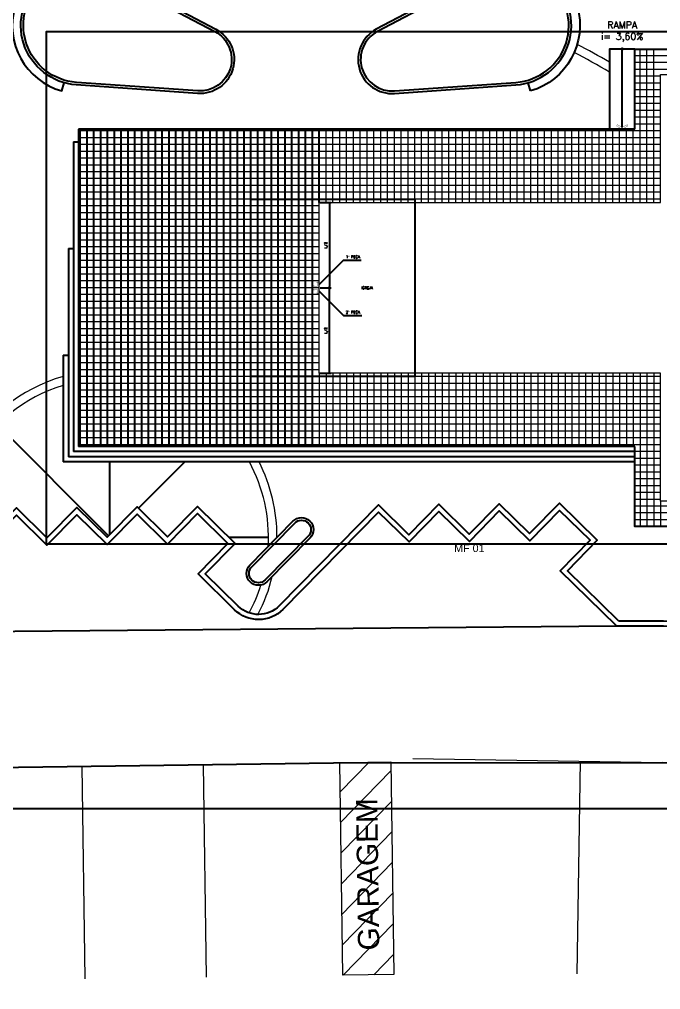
# Model space of a CAD drawing. Extents: x 387222 to 388513, y 9633222 to 9634061.
# Drawn here: x 388419.1 to 388456.7, y 9633403.2 to 9633460.1 of the extents above; entities that cross this region are included whole.
import ezdxf
from ezdxf.enums import TextEntityAlignment as Align

# ---------------------------------------------------------------- set-up
doc = ezdxf.new("R2010")
doc.units = 0
doc.header["$LTSCALE"] = 0.04921259842519685
doc.header["$PDSIZE"] = -2.5
doc.linetypes.add('CONTINUO', pattern=[0])
doc.layers.get('Defpoints').update_dxf_attribs({"color": 8})
for name, color, linetype in [('AI-Cotas', 12, 'Continuous'), ('BANCO', 2, 'Continuous'), ('Camada 1', 7, 'Continuous'), ('MEIO-FIO', 3, 'Continuous'), ('P08', 8, 'Continuous'), ('P2', 2, 'Continuous'), ('Texto', 2, 'Continuous')]:
    doc.layers.add(name, color=color, linetype=linetype)
for name, color, linetype, lineweight in [('ARQ_ALVENARIA', 1, 'Continuous', 0), ('ARQ_PISO', 7, 'Continuous', 13), ('Layout', 8, 'Continuous', 13)]:
    doc.layers.add(name, color=color, linetype=linetype, lineweight=lineweight)
doc.styles.add('COTA_200', font='romans.shx', dxfattribs={"height": 0.4})
doc.styles.add('RS75', font='romans.shx', dxfattribs={"height": 0.15})
doc.styles.add('RUA_200', font='arial.ttf', dxfattribs={"height": 0.45})
doc.styles.add('T7', font='arial.ttf')
doc.dimstyles.new('Cota 75', dxfattribs={"dimscale": 0.075, "dimtxt": 0.15, "dimasz": 1, "dimexe": 1.25, "dimexo": 0.625, "dimgap": 1, "dimtad": 1, "dimzin": 4, "dimdsep": 46, "dimtxsty": 'RS75', "dimblk": 'DOT', "dimcen": 0.1, "dimclrt": 2, "dimadec": 0, "dimazin": 0, "dimtfac": 1, "dimtix": 1, "dimtmove": 0, "dimatfit": 3, "dimldrblk": 'DOT', "dimfxl": 1, "dimarcsym": 0})
pattern_1 = [(45.80543982138884, (50.86428464960773, 57.83007415570319), (-0.9105605299318542, 0.8853132334548156), [])]

# ---------------------------------------------------------------- blocks, each defined once
blk = doc.blocks.new('A$C2188079F')
at = {"layer": 'Layout'}
h = blk.add_hatch(dxfattribs=at)
h.set_pattern_fill('LINE', color=256, scale=0.4, angle=45.80543982138884, style=0)
h.set_pattern_definition([(45.80543982138884, (2.069106477312744, 57.00632724538445), (-0.9105605299318542, 0.8853132334548156), [])])
h.paths.add_polyline_path([(41.19592950423248, 12.90303795412183), (38.19622592255473, 12.86086661182344), (38.37141798762605, 0.3992221169173717), (41.3711215693038, 0.4413934592157602)])
for p, q in [((3.158347681164742e-07, 12.32388486340642), (41.19592950423248, 12.90303795412183)), ((23.39768825296778, 12.65282132849097), (23.57288031798089, 0.1911768335849047)), ((29.69706577446777, 12.74138114415109), (29.87225783948088, 0.2797366511076689)), ((38.19622592255473, 12.86086661182344), (38.37141798762605, 0.3992221169173717)), ((41.19592950423248, 12.90303795412183), (41.3711215693038, 0.4413934592157602)), ((9.799032016017009, 12.46164458058774), (9.974224081030115, 8.568167686462402e-08)), ((41.3711215693038, 0.4413934592157602), (38.37141798762605, 0.3992221169173717))]:
    blk.add_line(p, q, dxfattribs=at)
at = {"layer": 'Layout', "char_height": 1.25, "width": 15.72225240717143, "attachment_point": 1, "rotation": 90.80543982138883, "style": 'T7'}
for s, insert in [('GARAGEM', (39.2760995500721, 1.837821006774902)), ('COMERCIO', (15.73768913687672, 0.3603971693664789))]:
    blk.add_mtext(s, dxfattribs=dict(at, insert=insert))
blk = doc.blocks.new('A$C2FCD177E')
at = {"layer": 'Layout'}
h = blk.add_hatch(dxfattribs=at)
h.set_pattern_fill('LINE', color=256, scale=0.4, angle=45.80543982138884, style=0)
h.set_pattern_definition(pattern_1)
h.paths.add_polyline_path([(48.79517848812975, 13.1476317755878), (45.795474906452, 13.10546043328941), (45.97066697152331, 0.6438159383833408), (48.97037055320106, 0.6859872806817293)])
h = blk.add_hatch(dxfattribs=at)
h.set_pattern_fill('LINE', color=256, scale=0.4, angle=45.80543982138884, style=0)
h.set_pattern_definition(pattern_1)
h.paths.add_polyline_path([(12.49876514973167, 12.63735854282905), (8.69914061296377, 12.58394151019914), (8.87433267798042, 0.1222970169037572), (12.67395721474895, 0.175714049488306)])
h = blk.add_hatch(dxfattribs=at)
h.set_pattern_fill('LINE', color=256, scale=0.4, angle=45.80543982138884, style=0)
h.set_pattern_definition(pattern_1)
h.paths.add_polyline_path([(25.49748067039538, 12.82010102288075), (22.0978166111673, 12.77230683579062), (22.2730086761876, 0.3106623422354469), (25.67267273541074, 0.3584565278142708)])
for p, q in [((2.260785549879074e-07, 12.46164461970329), (48.79517848812975, 13.1476317755878)), ((45.795474906452, 13.10546043328941), (45.97066697152331, 0.6438159383833408)), ((48.79517848812975, 13.1476317755878), (48.97037055320106, 0.6859872806817293)), ((8.699140612967312, 12.58394150994718), (8.87433267798042, 0.122297016903758)), ((12.49876514973585, 12.63735854253173), (12.67395721474895, 0.175714049488306)), ((17.09831064171158, 12.70202126726508), (17.27350270672468, 0.2403767723590136)), ((22.09781661117449, 12.77230683527887), (22.2730086761876, 0.310662342235446)), ((25.49748067039764, 12.82010102272034), (25.67267273541074, 0.3584565278142691)), ((30.69696687860414, 12.89319801516831), (30.87215894367546, 0.4315535202622414)), ((37.79626535531133, 12.99300352297723), (37.97145742032444, 0.5313590280711651)), ((2.260785549879074e-07, 12.46164461970329), (0.1751922910916619, 1.266598701477051e-07)), ((48.97037055320106, 0.6859872806817293), (45.97066697152331, 0.6438159383833408)), ((12.67395721474895, 0.175714049488306), (8.87433267798042, 0.122297016903758)), ((25.67267273541074, 0.3584565278142691), (22.2730086761876, 0.310662342235446))]:
    blk.add_line(p, q, dxfattribs=at)
at = {"layer": 'Layout', "char_height": 1.25, "width": 15.72225240717143, "attachment_point": 1, "rotation": 90.80543982138883, "style": 'T7'}
for s, insert in [('GARAGEM', (46.87534853391116, 2.082414826378226)), ('GARAGEM', (10.17897471803008, 1.566518750041723)), ('GARAGEM', (23.37767047743546, 1.752072652801871)), ('COMERCIO', (4.089294996636454, 0.2272976655513048)), ('COMERCIO', (14.72676041198429, 0.3768445029854774))]:
    blk.add_mtext(s, dxfattribs=dict(at, insert=insert))
blk = doc.blocks.new('_Dot')
at = {"color": 0, "linetype": 'ByBlock', "lineweight": -2}
blk.add_line((-0.5, 0), (-1, 0), dxfattribs=at)
at = {"color": 0, "linetype": 'ByBlock', "const_width": 0.5}
blk.add_lwpolyline([(-0.25, 0, 1), (0.25, 0, 1)], format="xyb", close=True, dxfattribs=at)
blk = doc.blocks.new('*D604')
at = {"layer": 'AI-Cotas', "color": 0, "lineweight": -2, "transparency": 16777216}
for p, q in [((388436.7597076783, 9633444.370389614), (388437.4065826783, 9633444.370389614)), ((388437.3128326783, 9633439.445389614), (388437.3128326783, 9633444.295389615)), ((388436.7597076783, 9633439.370389614), (388437.4065826783, 9633439.370389614))]:
    blk.add_line(p, q, dxfattribs=at)
at = {"layer": 'Defpoints', "color": 0, "transparency": 16777216}
for p in [(388436.7128326783, 9633444.370389614), (388437.3128326783, 9633444.370389614), (388436.7128326783, 9633439.370389614)]:
    blk.add_point(p, dxfattribs=at)
at = {"layer": 'AI-Cotas', "color": 0, "lineweight": -2, "transparency": 16777216, "xscale": 0.075, "yscale": 0.075, "zscale": 0.075}
for p, rotation in [((388437.3128326783, 9633444.370389614), 90), ((388437.3128326783, 9633439.370389614), 270)]:
    blk.add_blockref('_Dot', p, dxfattribs=dict(at, rotation=rotation))
at = {"layer": 'AI-Cotas', "color": 2, "transparency": 16777216, "insert": (388437.1235469625, 9633441.870389614), "char_height": 0.15, "attachment_point": 5, "rotation": 90, "style": 'RS75'}
blk.add_mtext('L/2', dxfattribs=at)
blk = doc.blocks.new('*D605')
at = {"layer": 'AI-Cotas', "color": 0, "lineweight": -2, "transparency": 16777216}
for p, q in [((388436.7597076783, 9633449.370389614), (388437.4065826783, 9633449.370389614)), ((388437.3128326783, 9633449.295389615), (388437.3128326783, 9633444.445389614)), ((388436.7597076783, 9633444.370389614), (388437.4065826783, 9633444.370389614))]:
    blk.add_line(p, q, dxfattribs=at)
at = {"layer": 'Defpoints', "color": 0, "transparency": 16777216}
for p in [(388436.7128326783, 9633449.370389614), (388436.7128326783, 9633444.370389614), (388437.3128326783, 9633444.370389614)]:
    blk.add_point(p, dxfattribs=at)
at = {"layer": 'AI-Cotas', "color": 0, "lineweight": -2, "transparency": 16777216, "xscale": 0.075, "yscale": 0.075, "zscale": 0.075}
for p, rotation in [((388437.3128326783, 9633449.370389614), 90), ((388437.3128326783, 9633444.370389614), 270)]:
    blk.add_blockref('_Dot', p, dxfattribs=dict(at, rotation=rotation))
at = {"layer": 'AI-Cotas', "color": 2, "transparency": 16777216, "insert": (388437.1235469625, 9633446.870389614), "char_height": 0.15, "attachment_point": 5, "rotation": 90, "style": 'RS75'}
blk.add_mtext('L/2', dxfattribs=at)

msp = doc.modelspace()

# ---------------------------------------------------------------- linework, layer by layer
for points in [[(388422.7128326775, 9633435.070389614), (388422.7128326775, 9633453.670389613)], [(388423.1128326776, 9633435.070389614), (388423.1128326776, 9633453.670389613)], [(388423.5128326776, 9633435.070389614), (388423.5128326776, 9633453.670389613)], [(388423.9128326776, 9633435.070389614), (388423.9128326776, 9633453.670389613)], [(388424.3128326776, 9633435.070389614), (388424.3128326776, 9633453.670389613)], [(388424.7128326776, 9633435.070389614), (388424.7128326776, 9633453.670389613)], [(388425.1128326777, 9633435.070389614), (388425.1128326777, 9633453.670389613)], [(388425.5128326777, 9633435.070389614), (388425.5128326777, 9633453.670389613)], [(388425.9128326777, 9633435.070389614), (388425.9128326777, 9633453.670389613)], [(388426.3128326777, 9633435.070389614), (388426.3128326777, 9633453.670389613)], [(388426.7128326778, 9633435.070389614), (388426.7128326778, 9633453.670389613)], [(388427.1128326778, 9633435.070389614), (388427.1128326778, 9633453.670389613)], [(388427.5128326778, 9633435.070389614), (388427.5128326778, 9633453.670389613)], [(388427.9128326778, 9633435.070389614), (388427.9128326778, 9633453.670389613)], [(388428.3128326779, 9633435.070389614), (388428.3128326779, 9633453.670389613)], [(388428.7128326779, 9633435.070389614), (388428.7128326779, 9633453.670389613)], [(388429.1128326779, 9633435.070389614), (388429.1128326779, 9633453.670389613)], [(388429.5128326779, 9633435.070389614), (388429.5128326779, 9633453.670389613)], [(388429.9128326779, 9633435.070389614), (388429.9128326779, 9633453.670389613)], [(388430.312832678, 9633435.070389614), (388430.312832678, 9633453.670389613)], [(388430.712832678, 9633435.070389614), (388430.712832678, 9633453.670389613)], [(388431.112832678, 9633435.070389614), (388431.112832678, 9633453.670389613)], [(388431.512832678, 9633435.070389614), (388431.512832678, 9633453.670389613)], [(388431.9128326781, 9633435.070389614), (388431.9128326781, 9633453.670389613)], [(388432.3128326781, 9633435.070389614), (388432.3128326781, 9633453.670389613)], [(388432.7128326781, 9633435.070389614), (388432.7128326781, 9633453.670389613)], [(388433.1128326781, 9633435.070389614), (388433.1128326781, 9633453.670389613)], [(388433.5128326782, 9633435.070389614), (388433.5128326782, 9633453.670389613)], [(388433.9128326782, 9633435.070389614), (388433.9128326782, 9633453.670389613)], [(388434.3128326782, 9633435.070389614), (388434.3128326782, 9633453.670389613)], [(388434.7128326782, 9633435.070389614), (388434.7128326782, 9633453.670389613)], [(388435.1128326782, 9633435.070389614), (388435.1128326782, 9633453.670389613)], [(388435.5128326783, 9633435.070389614), (388435.5128326783, 9633453.670389613)], [(388435.9128326783, 9633435.070389614), (388435.9128326783, 9633453.670389613)], [(388436.3128326783, 9633435.070389614), (388436.3128326783, 9633453.670389613)], [(388436.7128326783, 9633449.370389614), (388436.7128326783, 9633453.670389613)]]:
    msp.add_lwpolyline(points)
at = {"const_width": 0.01}
for points in [[(388436.3628326783, 9633444.470389614), (388436.6128326784, 9633444.470389614), (388436.6128326784, 9633444.720389614)], [(388436.683543356, 9633444.649678936), (388436.6128326784, 9633444.720389614), (388436.5421220007, 9633444.649678936)], [(388436.433543356, 9633444.399678936), (388436.3628326783, 9633444.470389614), (388436.433543356, 9633444.541100292)], [(388436.433543356, 9633444.341100292), (388436.3628326783, 9633444.270389615), (388436.433543356, 9633444.199678937)], [(388436.3628326783, 9633444.270389615), (388436.6128326784, 9633444.270389615), (388436.6128326784, 9633444.020389615)], [(388436.683543356, 9633444.091100292), (388436.6128326784, 9633444.020389615), (388436.5421220007, 9633444.091100292)]]:
    msp.add_lwpolyline(points, dxfattribs=at)
at = {"layer": 'AI-Cotas'}
for points in [[(388438.1270462407, 9633445.984603176), (388436.7128326783, 9633444.570389614)], [(388438.1270462407, 9633442.756176053), (388436.7128326783, 9633444.170389615)]]:
    msp.add_lwpolyline(points, dxfattribs=at)
at = {"layer": 'ARQ_ALVENARIA'}
msp.add_lwpolyline([(388456.7128326783, 9633431.870389614), (388456.7128326783, 9633439.370389614), (388436.7128326783, 9633439.370389614), (388436.7128326783, 9633449.370389614), (388456.7128326783, 9633449.370389614), (388456.7128326783, 9633456.870389614), (388464.7128326783, 9633456.870389614), (388464.7128326783, 9633451.870389614), (388472.7128326783, 9633451.870389614), (388472.7128326783, 9633436.870389614), (388464.7128326783, 9633436.870389614), (388464.7128326783, 9633431.870389614)], close=True, dxfattribs=at)
at = {"layer": 'ARQ_PISO'}
for points in [[(388453.7128326782, 9633457.59435508, 0.01497239382615824), (388451.8265001532, 9633458.637479596)], [(388453.7128326781, 9633457.011668637, 0.01660991178263645), (388451.6552056801, 9633458.163246712)]]:
    msp.add_lwpolyline(points, format="xyb", dxfattribs=at)
for points in [[(388455.5128330955, 9633449.370389614), (388455.5128330955, 9633458.370389614)], [(388455.9128330774, 9633449.370389614), (388455.9128330774, 9633458.370389614)], [(388456.3128330592, 9633449.370389614), (388456.3128330592, 9633458.370389614)], [(388466.2128326783, 9633457.970389627), (388455.2128326783, 9633457.970389627)], [(388466.2128326783, 9633457.570389627), (388455.2128326783, 9633457.570389627)], [(388466.2128326783, 9633457.170389626), (388455.2128326783, 9633457.170389626)], [(388456.7128326783, 9633456.770389626), (388455.2128326783, 9633456.770389626)], [(388456.7128326783, 9633456.370389625), (388455.2128326783, 9633456.370389625)], [(388456.7128326783, 9633455.970389625), (388455.2128326783, 9633455.970389625)], [(388456.7128326783, 9633455.570389625), (388455.2128326783, 9633455.570389625)], [(388456.7128326783, 9633455.170389624), (388455.2128326783, 9633455.170389624)], [(388456.7128326783, 9633454.770389624), (388455.2128326783, 9633454.770389624)], [(388456.7128326783, 9633454.370389624), (388455.2128326783, 9633454.370389624)], [(388456.7128326783, 9633453.970389623), (388455.2128326783, 9633453.970389623)], [(388456.7128326783, 9633453.57038962), (388422.6128326783, 9633453.57038962)], [(388437.1128330944, 9633449.370389614), (388437.1128330944, 9633453.670389613)], [(388437.5128330945, 9633449.370389614), (388437.5128330945, 9633453.670389613)], [(388437.9128330945, 9633449.370389614), (388437.9128330945, 9633453.670389613)], [(388438.3128330945, 9633449.370389614), (388438.3128330945, 9633453.670389613)], [(388438.7128330945, 9633449.370389614), (388438.7128330945, 9633453.670389613)], [(388439.1128330946, 9633449.370389614), (388439.1128330946, 9633453.670389613)], [(388439.5128330946, 9633449.370389614), (388439.5128330946, 9633453.670389613)], [(388439.9128330946, 9633449.370389614), (388439.9128330946, 9633453.670389613)], [(388440.3128330946, 9633449.370389614), (388440.3128330946, 9633453.670389613)], [(388440.7128330946, 9633449.370389614), (388440.7128330946, 9633453.670389613)], [(388441.1128330947, 9633449.370389614), (388441.1128330947, 9633453.670389613)], [(388441.5128330947, 9633449.370389614), (388441.5128330947, 9633453.670389613)], [(388441.9128330947, 9633449.370389614), (388441.9128330947, 9633453.670389613)], [(388442.3128330947, 9633449.370389614), (388442.3128330947, 9633453.670389613)], [(388442.7128330948, 9633449.370389614), (388442.7128330948, 9633453.670389613)], [(388443.1128330948, 9633449.370389614), (388443.1128330948, 9633453.670389613)], [(388443.5128330948, 9633449.370389614), (388443.5128330948, 9633453.670389613)], [(388443.9128330948, 9633449.370389614), (388443.9128330948, 9633453.670389613)], [(388444.3128330949, 9633449.370389614), (388444.3128330949, 9633453.670389613)], [(388444.7128330949, 9633449.370389614), (388444.7128330949, 9633453.670389613)], [(388445.1128330949, 9633449.370389614), (388445.1128330949, 9633453.670389613)], [(388445.5128330949, 9633449.370389614), (388445.5128330949, 9633453.670389613)], [(388445.9128330949, 9633449.370389614), (388445.9128330949, 9633453.670389613)], [(388446.312833095, 9633449.370389614), (388446.312833095, 9633453.670389613)], [(388446.712833095, 9633449.370389614), (388446.712833095, 9633453.670389613)], [(388447.112833095, 9633449.370389614), (388447.112833095, 9633453.670389613)], [(388447.512833095, 9633449.370389614), (388447.512833095, 9633453.670389613)], [(388447.9128330951, 9633449.370389614), (388447.9128330951, 9633453.670389613)], [(388448.3128330951, 9633449.370389614), (388448.3128330951, 9633453.670389613)], [(388448.7128330951, 9633449.370389614), (388448.7128330951, 9633453.670389613)], [(388449.1128330951, 9633449.370389614), (388449.1128330951, 9633453.670389613)], [(388449.5128330952, 9633449.370389614), (388449.5128330952, 9633453.670389613)], [(388449.9128330952, 9633449.370389614), (388449.9128330952, 9633453.670389613)], [(388450.3128330952, 9633449.370389614), (388450.3128330952, 9633453.670389613)], [(388450.7128330952, 9633449.370389614), (388450.7128330952, 9633453.670389613)], [(388451.1128330952, 9633449.370389614), (388451.1128330952, 9633453.670389613)], [(388451.5128330953, 9633449.370389614), (388451.5128330953, 9633453.670389613)], [(388451.9128330953, 9633449.370389614), (388451.9128330953, 9633453.670389613)], [(388452.3128330953, 9633449.370389614), (388452.3128330953, 9633453.670389613)], [(388452.7128330953, 9633449.370389614), (388452.7128330953, 9633453.670389613)], [(388453.1128330954, 9633449.370389614), (388453.1128330954, 9633453.670389613)], [(388453.5128330954, 9633449.370389614), (388453.5128330954, 9633453.670389613)], [(388453.9128330954, 9633449.370389614), (388453.9128330954, 9633453.670389613)], [(388454.3128330954, 9633449.370389614), (388454.3128330954, 9633453.670389613)], [(388454.7128330955, 9633449.370389614), (388454.7128330955, 9633453.670389613)], [(388455.1128330955, 9633449.370389614), (388455.1128330955, 9633453.670389613)], [(388456.7128326783, 9633453.170389619), (388422.6128326783, 9633453.170389619)], [(388456.7128326783, 9633452.770389618), (388422.6128326783, 9633452.770389618)], [(388456.7128326783, 9633452.370389618), (388422.6128326783, 9633452.370389618)], [(388456.7128326783, 9633451.970389618), (388422.6128326783, 9633451.970389618)], [(388456.7128326783, 9633451.570389617), (388422.6128326783, 9633451.570389617)], [(388456.7128326783, 9633451.170389617), (388422.6128326783, 9633451.170389617)], [(388456.7128326783, 9633450.770389616), (388422.6128326783, 9633450.770389616)], [(388456.7128326783, 9633450.370389616), (388422.6128326783, 9633450.370389616)], [(388456.7128326783, 9633449.970389616), (388422.6128326783, 9633449.970389616)], [(388456.7128326783, 9633449.570389615), (388422.6128326783, 9633449.570389615)], [(388436.7128326783, 9633449.170389615), (388422.6128326783, 9633449.170389615)], [(388436.7128326783, 9633448.770389615), (388422.6128326783, 9633448.770389615)], [(388436.7128326783, 9633448.370389614), (388422.6128326783, 9633448.370389614)], [(388436.7128326783, 9633447.970389614), (388422.6128326783, 9633447.970389614)], [(388436.7128326783, 9633447.570389614), (388422.6128326783, 9633447.570389614)], [(388436.7128326783, 9633447.170389613), (388422.6128326783, 9633447.170389613)], [(388436.7128326783, 9633446.770389613), (388422.6128326783, 9633446.770389613)], [(388436.7128326783, 9633446.370389612), (388422.6128326783, 9633446.370389612)], [(388436.7128326783, 9633445.970389612), (388422.6128326783, 9633445.970389612)], [(388436.7128326783, 9633445.570389612), (388422.6128326783, 9633445.570389612)], [(388436.7128326783, 9633445.170389611), (388422.6128326783, 9633445.170389611)], [(388436.7128326783, 9633444.770389613), (388422.6128326783, 9633444.770389613)], [(388436.7128326783, 9633444.370389614), (388422.6128326783, 9633444.370389614)], [(388436.7128326783, 9633443.970389614), (388422.6128326783, 9633443.970389614)], [(388436.7128326783, 9633443.570389614), (388422.6128326783, 9633443.570389614)], [(388436.7128326783, 9633443.170389613), (388422.6128326783, 9633443.170389613)], [(388436.7128326783, 9633442.770389613), (388422.6128326783, 9633442.770389613)], [(388436.7128326783, 9633442.370389612), (388422.6128326783, 9633442.370389612)], [(388436.7128326783, 9633441.970389612), (388422.6128326783, 9633441.970389612)], [(388436.7128326783, 9633441.570389612), (388422.6128326783, 9633441.570389612)], [(388436.7128326783, 9633441.170389611), (388422.6128326783, 9633441.170389611)], [(388436.7128326783, 9633440.77038961), (388422.6128326783, 9633440.77038961)], [(388436.7128326783, 9633440.37038961), (388422.6128326783, 9633440.37038961)], [(388436.7128326783, 9633439.97038961), (388422.6128326783, 9633439.97038961)], [(388436.7128326783, 9633439.57038961), (388422.6128326783, 9633439.57038961)], [(388456.7128326783, 9633439.17038961), (388422.6128326783, 9633439.17038961)], [(388436.7128326783, 9633439.370389614), (388436.7128326783, 9633435.070389614)], [(388437.1128326784, 9633439.370389614), (388437.1128326784, 9633435.070389614)], [(388437.5128326784, 9633439.370389614), (388437.5128326784, 9633435.070389614)], [(388437.9128326784, 9633439.370389614), (388437.9128326784, 9633435.070389614)], [(388438.3128326784, 9633439.370389614), (388438.3128326784, 9633435.070389614)], [(388438.7128326785, 9633439.370389614), (388438.7128326785, 9633435.070389614)], [(388439.1128326785, 9633439.370389614), (388439.1128326785, 9633435.070389614)], [(388439.5128326785, 9633439.370389614), (388439.5128326785, 9633435.070389614)], [(388439.9128326785, 9633439.370389614), (388439.9128326785, 9633435.070389614)], [(388440.3128326786, 9633439.370389614), (388440.3128326786, 9633435.070389614)], [(388440.7128326786, 9633439.370389614), (388440.7128326786, 9633435.070389614)], [(388441.1128326786, 9633439.370389614), (388441.1128326786, 9633435.070389614)], [(388441.5128326786, 9633439.370389614), (388441.5128326786, 9633435.070389614)], [(388441.9128326786, 9633439.370389614), (388441.9128326786, 9633435.070389614)], [(388442.3128326787, 9633439.370389614), (388442.3128326787, 9633435.070389614)], [(388442.7128326787, 9633439.370389614), (388442.7128326787, 9633435.070389614)], [(388443.1128326787, 9633439.370389614), (388443.1128326787, 9633435.070389614)], [(388443.5128326787, 9633439.370389614), (388443.5128326787, 9633435.070389614)], [(388443.9128326788, 9633439.370389614), (388443.9128326788, 9633435.070389614)], [(388444.3128326788, 9633439.370389614), (388444.3128326788, 9633435.070389614)], [(388444.7128326788, 9633439.370389614), (388444.7128326788, 9633435.070389614)], [(388445.1128326788, 9633439.370389614), (388445.1128326788, 9633435.070389614)], [(388445.5128326789, 9633439.370389614), (388445.5128326789, 9633435.070389614)], [(388445.9128326789, 9633439.370389614), (388445.9128326789, 9633435.070389614)], [(388446.3128326789, 9633439.370389614), (388446.3128326789, 9633435.070389614)], [(388446.7128326789, 9633439.370389614), (388446.7128326789, 9633435.070389614)], [(388447.1128326789, 9633439.370389614), (388447.1128326789, 9633435.070389614)], [(388447.512832679, 9633439.370389614), (388447.512832679, 9633435.070389614)], [(388447.912832679, 9633439.370389614), (388447.912832679, 9633435.070389614)], [(388448.312832679, 9633439.370389614), (388448.312832679, 9633435.070389614)], [(388448.712832679, 9633439.370389614), (388448.712832679, 9633435.070389614)], [(388449.1128326791, 9633439.370389614), (388449.1128326791, 9633435.070389614)], [(388449.5128326791, 9633439.370389614), (388449.5128326791, 9633435.070389614)], [(388449.9128326791, 9633439.370389614), (388449.9128326791, 9633435.070389614)], [(388450.3128326791, 9633439.370389614), (388450.3128326791, 9633435.070389614)], [(388450.7128326792, 9633439.370389614), (388450.7128326792, 9633435.070389614)], [(388451.1128326792, 9633439.370389614), (388451.1128326792, 9633435.070389614)], [(388451.5128326792, 9633439.370389614), (388451.5128326792, 9633435.070389614)], [(388451.9128326792, 9633439.370389614), (388451.9128326792, 9633435.070389614)], [(388452.3128326793, 9633439.370389614), (388452.3128326793, 9633435.070389614)], [(388452.7128326793, 9633439.370389614), (388452.7128326793, 9633435.070389614)], [(388453.1128326793, 9633439.370389614), (388453.1128326793, 9633435.070389614)], [(388453.5128326793, 9633439.370389614), (388453.5128326793, 9633435.070389614)], [(388453.9128326793, 9633439.370389614), (388453.9128326793, 9633435.070389614)], [(388454.3128326794, 9633439.370389614), (388454.3128326794, 9633435.070389614)], [(388454.7128326794, 9633439.370389614), (388454.7128326794, 9633435.070389614)], [(388455.1128326794, 9633439.370389614), (388455.1128326794, 9633435.070389614)], [(388455.5128326794, 9633439.370389614), (388455.5128326794, 9633430.360389614)], [(388455.9128326795, 9633439.370389614), (388455.9128326795, 9633430.360389614)], [(388456.3128326795, 9633439.370389614), (388456.3128326795, 9633430.360389614)], [(388456.7128326783, 9633438.770389609), (388422.6128326783, 9633438.770389609)], [(388456.7128326783, 9633438.370389609), (388422.6128326783, 9633438.370389609)], [(388456.7128326783, 9633437.970389608), (388422.6128326783, 9633437.970389608)], [(388456.7128326783, 9633437.570389608), (388422.6128326783, 9633437.570389608)], [(388456.7128326783, 9633437.170389608), (388422.6128326783, 9633437.170389608)], [(388456.7128326783, 9633436.770389607), (388422.6128326783, 9633436.770389607)], [(388456.7128326783, 9633436.370389607), (388422.6128326783, 9633436.370389607)], [(388456.7128326783, 9633435.970389606), (388422.6128326783, 9633435.970389606)], [(388456.7128326783, 9633435.570389606), (388422.6128326783, 9633435.570389606)], [(388456.7128326783, 9633435.170389606), (388422.6128326783, 9633435.170389606)], [(388456.7128326783, 9633434.770389605), (388455.2128326783, 9633434.770389605)], [(388456.7128326783, 9633434.370389605), (388455.2128326783, 9633434.370389605)], [(388456.7128326783, 9633433.970389605), (388455.2128326783, 9633433.970389605)], [(388456.7128326783, 9633433.570389604), (388455.2128326783, 9633433.570389604)], [(388456.7128326783, 9633433.170389604), (388455.2128326783, 9633433.170389604)], [(388456.7128326783, 9633432.770389603), (388455.2128326783, 9633432.770389603)], [(388456.7128326783, 9633432.370389603), (388455.2128326783, 9633432.370389603)], [(388456.7128326783, 9633431.970389603), (388455.2128326783, 9633431.970389603)], [(388456.7128326783, 9633431.970389603), (388455.2128326783, 9633431.970389603)], [(388456.7128326783, 9633431.870389614), (388456.7128326783, 9633430.370389614)], [(388466.2128326783, 9633431.570389602), (388455.2128326783, 9633431.570389602)], [(388466.2128326783, 9633431.170389602), (388455.2128326783, 9633431.170389602)], [(388466.2128326783, 9633430.770389602), (388455.2128326783, 9633430.770389602)]]:
    msp.add_lwpolyline(points, dxfattribs=at)
for radius, start, end in [(9.8, 106.1226056086108, 194.2025345400041), (9.3, 107.0150847167961, 192.3102086790079), (9.3, 356.5990774002689, 28.31009657987901), (9.8, 359.846806515163, 26.746716684343), (9.8, 332.4239410545227, 346.4083679197069), (9.3, 331.4475552156623, 342.3893428301444)]:
    msp.add_arc((388424.4342309359, 9633429.75992638), radius, start, end, dxfattribs=at)
at = {"layer": 'BANCO'}
for points in [[(388423.6876037483, 9633463.121900946), (388423.8249643104, 9633463.602662915, 0.9999845865907266), (388421.6271952983, 9633455.910471335), (388421.7645558614, 9633456.391233308)], [(388446.8874174076, 9633463.602662915, -0.9999807767049875), (388449.0851864197, 9633455.910471335)]]:
    msp.add_lwpolyline(points, format="xyb", dxfattribs=at)
msp.add_lwpolyline([(388449.0851864197, 9633455.910471335), (388448.9478258566, 9633456.391233308)], dxfattribs=at)
at = {"layer": 'Camada 1'}
for points in [[(388424.369595084, 9633429.82456224), (388417.8581378751, 9633436.336019449)], [(388424.4342309344, 9633429.890343836), (388424.4342309344, 9633434.170389611)], [(388426.1230616511, 9633431.448757106), (388428.8446941564, 9633434.170389611)], [(388431.4088360771, 9633429.75992639), (388433.7342309359, 9633429.75992639)]]:
    msp.add_lwpolyline(points, dxfattribs=at)
at = {"layer": 'Defpoints'}
for points in [[(388505.0084279774, 9633413.829406537), (388381.0084279774, 9633413.829406537), (388381.0084279774, 9633477.829406537), (388505.0084279774, 9633477.829406537)], [(388420.7128326783, 9633429.370389614), (388475.2128326783, 9633429.370389614), (388475.2128326783, 9633459.370389614), (388420.7128326783, 9633459.370389614)], [(388432.7128326781, 9633449.570389615), (388442.3128326787, 9633449.570389615), (388442.3128326787, 9633439.17038961), (388432.7128326781, 9633439.17038961)]]:
    msp.add_lwpolyline(points, close=True, dxfattribs=at)
at = {"layer": 'MEIO-FIO'}
for points in [[(388429.5846531273, 9633455.76157376), (388422.4785831262, 9633456.26532875, -1.232485810476043), (388424.36036894, 9633462.851579087), (388430.6599593104, 9633459.52514539, -0.8113683683583507), (388429.58465313, 9633455.76157377)], [(388441.1277285907, 9633455.76157376), (388448.2337985918, 9633456.26532875, 1.232485810476043), (388446.352012778, 9633462.851579087), (388440.0524224075, 9633459.52514539, 0.8113683683583507), (388441.127728588, 9633455.76157377)], [(388454.1219244039, 9633424.546251789), (388456.8831001817, 9633424.548386207), (388479.1949871714, 9633424.20001409, 0.4187937791647714), (388483.2574345423, 9633428.1995266), (388483.2574345423, 9633435.670389615)], [(388454.2445508669, 9633424.846346669), (388456.8853261559, 9633424.848388016), (388479.1996707241, 9633424.499977529, 0.4187937792639182), (388482.9574345423, 9633428.1995266), (388482.9574345423, 9633435.370389614)], [(388454.2434373589, 9633424.847440783), (388451.2497134284, 9633427.789021814), (388453.0018825631, 9633429.572250156), (388450.7906794179, 9633431.744939886), (388449.038510283, 9633429.96171154), (388447.25528194, 9633431.713880679), (388445.5031128053, 9633429.930652333), (388443.7198844624, 9633431.68282147), (388441.9677153276, 9633429.899593126), (388440.1844869847, 9633431.651762262), (388434.3672854572, 9633425.73144416, -0.414213562373107), (388431.9632151723, 9633425.7103239), (388430.0373285619, 9633427.602666568), (388431.7894976967, 9633429.385894908), (388429.5782945514, 9633431.558584634), (388427.8261254166, 9633429.77535629), (388426.0428970736, 9633431.527525427), (388424.2907279389, 9633429.744297085), (388422.5074995959, 9633431.49646622), (388420.7553304612, 9633429.713237876), (388418.9721021182, 9633431.46540701), (388412.105662259, 9633424.477251628)], [(388454.121813545, 9633424.546360716), (388450.825465731, 9633427.78529471), (388452.5776348657, 9633429.568523053), (388450.7944065228, 9633431.320692189), (388449.042237388, 9633429.537463844), (388447.2590090451, 9633431.28963298), (388445.5068399103, 9633429.506404636), (388443.7236115673, 9633431.258573772), (388441.9714424326, 9633429.475345429), (388440.1882140895, 9633431.227514565), (388434.5812728584, 9633425.521183865, -0.4142135623731084), (388431.7529548762, 9633425.4963365), (388429.6130808646, 9633427.59893946), (388431.3652499994, 9633429.382167805), (388429.5820216563, 9633431.134336937), (388427.8298525217, 9633429.351108598), (388426.0466241785, 9633431.103277732), (388424.2944550439, 9633429.320049386), (388422.511226701, 9633431.072218522), (388420.7590575661, 9633429.288990177), (388418.9758292232, 9633431.041159313), (388412.2325569923, 9633424.178354844)], [(388436.1622092542, 9633430.697151419, -0.4142135623730964), (388436.1709058324, 9633429.707240123), (388433.6477822784, 9633427.13939131, -0.4142135623730878), (388432.6578709847, 9633427.130694734), (388432.6578709847, 9633427.130694734, -0.4142135623731028), (388432.6491744064, 9633428.120606028), (388435.1722979603, 9633430.68845484, -0.4142135623730864), (388436.1622092542, 9633430.697151419), (388436.1622092542, 9633430.697151419)]]:
    msp.add_lwpolyline(points, format="xyb", dxfattribs=at)
for points in [[(388429.5952069364, 9633455.911202032), (388422.4891901268, 9633456.414953252, -1.232485811116807), (388424.2903279772, 9633462.718935717), (388430.5899183477, 9633459.39250202, -0.8113683676301592)], [(388441.1171747816, 9633455.911202032), (388448.2231915912, 9633456.414953252, 1.232485811116807), (388446.4220537408, 9633462.718935717), (388440.1224633703, 9633459.39250202, 0.8113683676301592)], [(388436.057079106, 9633430.59015772, -0.4142135623731202), (388436.0639121318, 9633429.812370272), (388433.5407885777, 9633427.24452146, -0.4142135623730631), (388432.7630011328, 9633427.237688433, -0.4142135623731041), (388432.7561681068, 9633428.015475877), (388435.279291661, 9633430.583324691, -0.4142135623730631)]]:
    msp.add_lwpolyline(points, format="xyb", close=True, dxfattribs=at)
msp.add_lwpolyline([(388391.8120344582, 9633403.471293485), (388392.1115275472, 9633415.894692754), (388437.5461943981, 9633416.53343618), (388456.8237408688, 9633416.54833793), (388483.3882300577, 9633416.133566754), (388483.1572375942, 9633403.851745922)], dxfattribs=at)
at = {"layer": 'P08'}
msp.add_lwpolyline([(388412.2325569923, 9633424.178354844), (388454.1219244039, 9633424.546251789)], dxfattribs=at)
at = {"layer": 'P2'}
for points in [[(388455.2128326783, 9633458.370389614), (388453.7128326783, 9633458.370389614), (388453.7128326783, 9633453.670389613)], [(388454.4628326783, 9633453.76738446), (388454.4628326783, 9633458.370389614)], [(388455.2128326783, 9633453.670389613), (388455.2128326783, 9633458.370389614), (388466.2128326783, 9633458.370389614), (388466.2128326783, 9633453.370389614), (388474.2128326783, 9633453.370389614), (388474.2128326783, 9633435.370389614), (388466.2128326783, 9633435.370389614), (388466.2128326783, 9633430.370389614), (388455.2128326783, 9633430.370389614), (388455.2128326783, 9633435.070389614)], [(388455.2128326783, 9633453.670389613), (388422.6128326783, 9633453.670389613)], [(388422.6128326783, 9633453.670389613), (388422.6128326783, 9633435.070389614)], [(388453.7128326783, 9633453.670389613), (388455.2128326783, 9633453.670389613)], [(388422.3128326783, 9633452.934540559), (388422.3128326783, 9633434.770389613)], [(388422.0128326783, 9633446.679823576), (388422.0128326783, 9633434.470389612)], [(388421.7128326783, 9633440.425106594), (388421.7128326783, 9633434.170389611)], [(388455.2128326783, 9633435.070389614), (388422.6128326783, 9633435.070389614)], [(388455.2128326783, 9633434.470389612), (388422.0128326783, 9633434.470389612)], [(388455.2128326783, 9633434.770389613), (388422.3128326783, 9633434.770389613)], [(388455.2128326783, 9633434.170389611), (388421.7128326783, 9633434.170389611)]]:
    msp.add_lwpolyline(points, dxfattribs=at)
at = {"layer": 'P2', "const_width": 0.0167999999999984}
msp.add_lwpolyline([(388454.7988338212, 9633453.864379965), (388454.7568338218, 9633453.937126098), (388454.4628326783, 9633453.76738446), (388454.1688315349, 9633453.937126098), (388454.1268315355, 9633453.864379965), (388454.4628326783, 9633453.670389613)], close=True, dxfattribs=at)
at = {"layer": 'P2'}
msp.add_circle((388454.4628326783, 9633458.370389614), 0.05, dxfattribs=at)
at = {"layer": 'Texto'}
for points in [[(388422.3128326783, 9633452.934540559), (388422.6128326783, 9633452.934540559)], [(388422.0128326783, 9633446.679823576), (388422.3128326783, 9633446.679823576)], [(388421.7128326783, 9633440.425106594), (388422.0128326783, 9633440.425106594)]]:
    msp.add_lwpolyline(points, dxfattribs=at)

# ---------------------------------------------------------------- block references
at = {"layer": 'Defpoints', "rotation": 358.3000311367287}
msp.add_blockref('A$C2188079F', (388441.8276541963, 9633404.458313856), dxfattribs=at)
at = {"layer": 'Defpoints'}
msp.add_blockref('A$C2FCD177E', (388392.1115273212, 9633403.433048135), dxfattribs=at)

# ---------------------------------------------------------------- texts
at = {"color": 0, "linetype": 'CONTINUO', "style": 'RUA_200'}
msp.add_text('MF 01', height=0.45, dxfattribs=at).set_placement((388445.5068399103, 9633429.106404636), align=Align.MIDDLE_CENTER)
at = {"layer": 'AI-Cotas', "char_height": 0.15, "style": 'RS75'}
for s, insert, attachment_point in [('\\pxsm1.5;1ª PEÇA', (388438.2770462407, 9633446.259603174), 1), ('\\pxsm1.5;2ª PEÇA', (388438.2770462407, 9633442.831176052), 7)]:
    msp.add_mtext(s, dxfattribs=dict(at, insert=insert, attachment_point=attachment_point))
at = {"layer": 'Texto', "attachment_point": 5}
for s, insert, char_height, style in [('RAMPA\\Pi= 3,60%', (388454.4628326783, 9633459.380389614), 0.4, 'COTA_200'), ('IGREJA ', (388439.5128326785, 9633444.370389614), 0.15, 'RS75')]:
    msp.add_mtext_dynamic_manual_height_columns(s, width=5.8627702961262, gutter_width=2.5, heights=[0], dxfattribs=dict(at, insert=insert, char_height=char_height, style=style))

# ---------------------------------------------------------------- dimensions: what is measured, and where the dimension line sits
at = {"layer": 'AI-Cotas'}
for p1, angle, picture, middle in [((388436.7128326783, 9633449.370389614), 270, '*D605', (388437.1235469625, 9633446.870389614)), ((388436.7128326783, 9633439.370389614), 90, '*D604', (388437.1235469625, 9633441.870389614))]:
    dim = msp.add_linear_dim(base=(388437.3128326783, 9633444.370389614), p1=p1, p2=(388436.7128326783, 9633444.370389614), angle=angle, text='L/2', dimstyle='Cota 75', override={"dimdec": 1}, dxfattribs=at)
    dim.commit()
    dim.dimension.update_dxf_attribs({"geometry": picture, "text_midpoint": middle})

# ---------------------------------------------------------------- leaders
at = {"layer": 'AI-Cotas', "annotation_type": 0, "has_hookline": 1, "hookline_direction": 0}
for points, text_width in [([(388436.7128326783, 9633444.570389614), (388438.1270462407, 9633445.984603176), (388438.2020462407, 9633445.984603176)], 0.9), ([(388436.7128326783, 9633444.170389615), (388438.1270462407, 9633442.756176053), (388438.2020462407, 9633442.756176053)], 0.9214285714285714)]:
    msp.add_leader(points, dimstyle='Cota 75', dxfattribs=dict(at, text_width=text_width))

doc.saveas('drawing.dxf')
